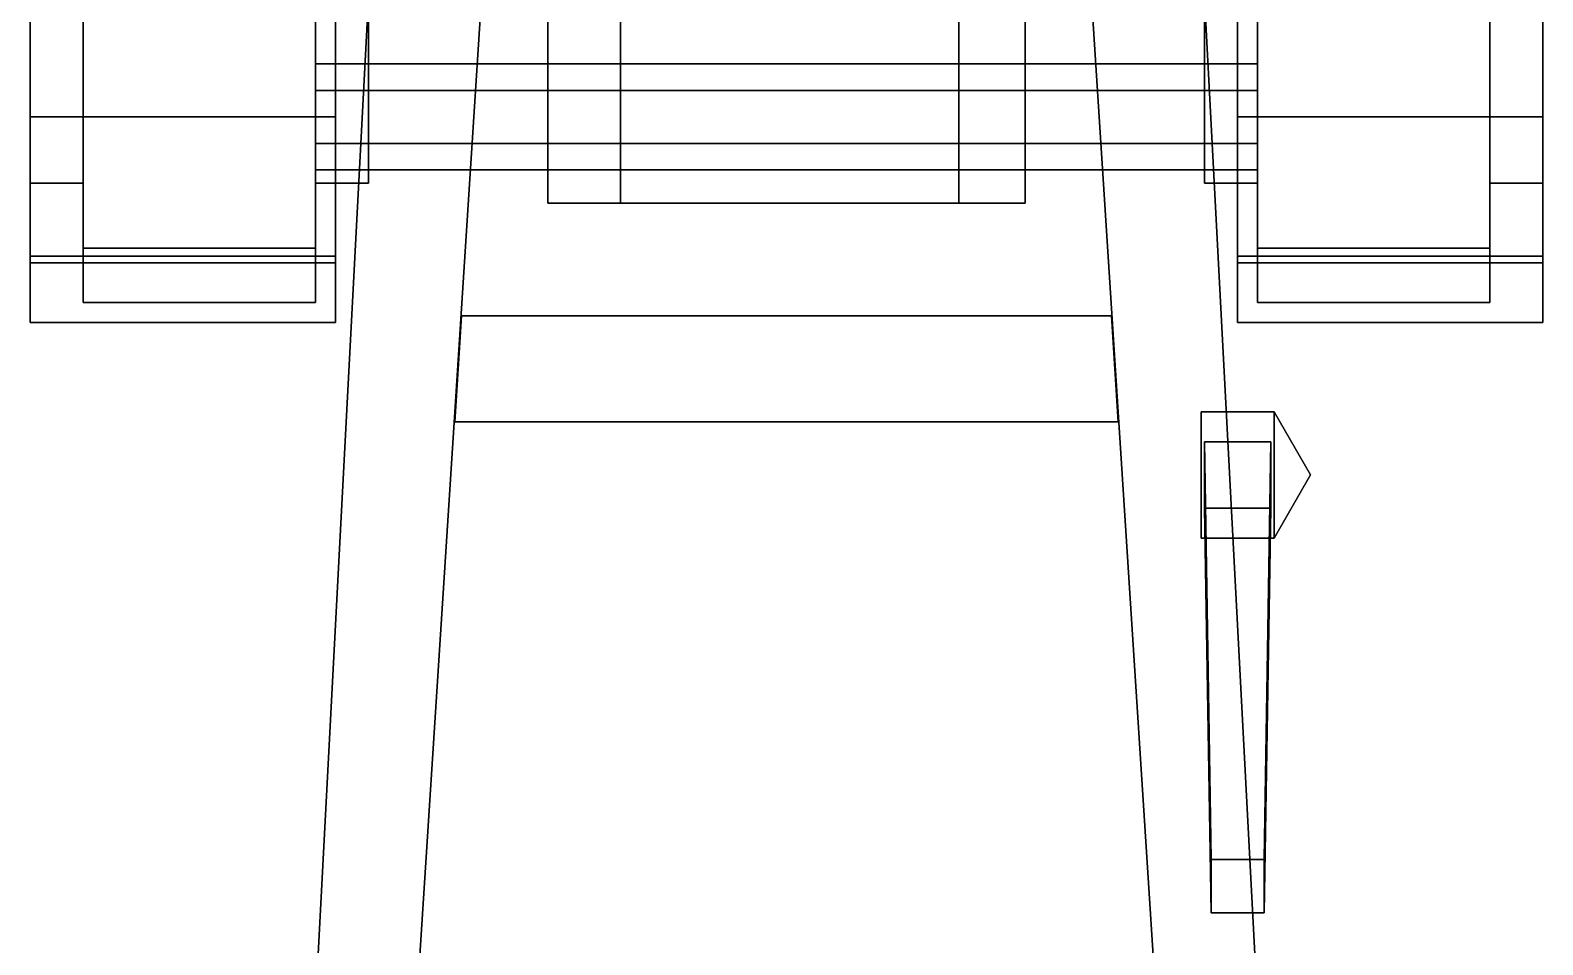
# Model space of a CAD drawing. Extents: x -1.21 to 1.21, y -5.49 to 3.46.
# Drawn here: x -1.14 to 1.14, y -2.458 to -1.079 of the extents above; entities that cross this region are included whole.
import ezdxf

# ---------------------------------------------------------------- set-up
doc = ezdxf.new("R2010")
doc.units = 0
doc.layers.get('0').update_dxf_attribs({"linetype": 'CONTINUOUS'})
for name, color, linetype in [('BARREL', 1, 'CONTINUOUS'), ('CRANE', 2, 'CONTINUOUS'), ('TAIL', 3, 'CONTINUOUS'), ('TRACKS', 5, 'CONTINUOUS'), ('WHEELS', 2, 'CONTINUOUS')]:
    doc.layers.add(name, color=color, linetype=linetype)

msp = doc.modelspace()

# ---------------------------------------------------------------- linework, layer by layer
for points in [[(-1.14, -0.62, 0.73), (-1.14, -1.31, 0.47), (-1.06, -1.31, 0.47), (-1.06, -0.62, 0.73)], [(-1.14, -0.62, 0.3), (-1.14, -1.31, 0.38), (-1.14, -1.31, 0.47), (-1.14, -0.62, 0.73)], [(-1.06, -0.62, 0.3), (-1.06, -1.31, 0.38), (-1.14, -1.31, 0.38), (-1.14, -0.62, 0.3)], [(-1.06, -1.31, 0.47), (-1.06, -1.31, 0.38), (-1.06, -0.62, 0.3), (-1.06, -0.62, 0.73)], [(-0.71, -0.62, 0.73), (-0.71, -1.31, 0.47), (-0.63, -1.31, 0.47), (-0.63, -0.62, 0.73)], [(-0.63, -0.62, 0.3), (-0.63, -1.31, 0.38), (-0.71, -1.31, 0.38), (-0.71, -0.62, 0.3)], [(-0.71, -0.62, 0.3), (-0.71, -1.31, 0.38), (-0.71, -1.31, 0.47), (-0.71, -0.62, 0.73)], [(-0.63, -1.31, 0.47), (-0.63, -1.31, 0.38), (-0.63, -0.62, 0.3), (-0.63, -0.62, 0.73)], [(0.63, -0.62, 0.73), (0.63, -1.31, 0.47), (0.71, -1.31, 0.47), (0.71, -0.62, 0.73)], [(0.63, -0.62, 0.3), (0.63, -1.31, 0.38), (0.63, -1.31, 0.47), (0.63, -0.62, 0.73)], [(0.71, -0.62, 0.3), (0.71, -1.31, 0.38), (0.63, -1.31, 0.38), (0.63, -0.62, 0.3)], [(0.71, -1.31, 0.47), (0.71, -1.31, 0.38), (0.71, -0.62, 0.3), (0.71, -0.62, 0.73)], [(1.06, -0.62, 0.73), (1.06, -1.31, 0.47), (1.14, -1.31, 0.47), (1.14, -0.62, 0.73)], [(1.06, -0.62, 0.3), (1.06, -1.31, 0.38), (1.06, -1.31, 0.47), (1.06, -0.62, 0.73)], [(1.14, -0.62, 0.3), (1.14, -1.31, 0.38), (1.06, -1.31, 0.38), (1.06, -0.62, 0.3)], [(1.14, -1.31, 0.47), (1.14, -1.31, 0.38), (1.14, -0.62, 0.3), (1.14, -0.62, 0.73)], [(-1.14, -1.31, 0.47), (-1.14, -1.31, 0.38), (-1.06, -1.31, 0.38), (-1.06, -1.31, 0.47)], [(-0.71, -1.31, 0.47), (-0.71, -1.31, 0.38), (-0.63, -1.31, 0.38), (-0.63, -1.31, 0.47)], [(0.63, -1.31, 0.47), (0.63, -1.31, 0.38), (0.71, -1.31, 0.38), (0.71, -1.31, 0.47)], [(1.06, -1.31, 0.47), (1.06, -1.31, 0.38), (1.14, -1.31, 0.38), (1.14, -1.31, 0.47)]]:
    msp.add_3dface(points)
at = {"layer": 'BARREL'}
for points in [[(-0.36, -1.04, 2.22), (-0.36, -1.04, 1.46), (-0.36, -1.25, 1.46), (-0.36, -1.25, 2.22)], [(-0.36, -1.04, 1.46), (0.36, -1.04, 1.46), (0.36, -1.25, 1.46), (-0.36, -1.25, 1.46)], [(-0.25, -1.04, 2.32), (-0.36, -1.04, 2.22), (-0.36, -1.34, 2.22), (-0.25, -1.34, 2.32)], [(-0.36, -1.04, 2.22), (0.36, -1.04, 2.22), (0.36, -1.34, 2.22), (-0.36, -1.34, 2.22)], [(-0.25, -1.34, 2.32), (0.26, -1.34, 2.32), (0.26, -1.04, 2.32), (-0.25, -1.04, 2.32)], [(0.26, -1.34, 2.32), (0.36, -1.34, 2.22), (0.36, -1.04, 2.22), (0.26, -1.04, 2.32)], [(0.36, -1.25, 2.22), (0.36, -1.25, 1.46), (0.36, -1.04, 1.46), (0.36, -1.04, 2.22)], [(-0.36, -1.25, 2.22), (-0.36, -1.25, 1.46), (-0.36, -1.34, 1.6), (-0.36, -1.34, 2.22)], [(-0.36, -1.25, 1.46), (0.36, -1.25, 1.46), (0.36, -1.34, 1.6), (-0.36, -1.34, 1.6)], [(0.36, -1.34, 2.22), (0.36, -1.34, 1.6), (0.36, -1.25, 1.46), (0.36, -1.25, 2.22)], [(-0.36, -1.34, 2.22), (0.36, -1.34, 2.22), (0.26, -1.34, 2.32), (-0.25, -1.34, 2.32)], [(-0.36, -1.34, 1.6), (0.36, -1.34, 1.6), (0.36, -1.34, 2.22), (-0.36, -1.34, 2.22)]]:
    msp.add_3dface(points, dxfattribs=at)
at = {"layer": 'CRANE'}
for points in [[(0.73, -1.7, 1.57), (0.73, -1.7, 0.54), (0.63, -1.7, 0.54), (0.63, -1.7, 1.57)], [(0.63, -1.7, 0.54), (0.63, -1.8, 0.54), (0.63, -1.8, 1.57), (0.63, -1.7, 1.57)], [(0.73, -1.7, 0.54), (0.73, -1.8, 0.54), (0.63, -1.8, 0.54), (0.63, -1.7, 0.54)], [(0.72, -2.33, 2.5), (0.73, -1.7, 1.57), (0.63, -1.7, 1.57), (0.64, -2.33, 2.5)], [(0.63, -1.7, 1.57), (0.63, -1.8, 1.57), (0.64, -2.41, 2.5), (0.64, -2.33, 2.5)], [(0.72, -2.41, 2.5), (0.73, -1.8, 1.57), (0.73, -1.7, 1.57), (0.72, -2.33, 2.5)], [(0.73, -1.8, 1.57), (0.73, -1.8, 0.54), (0.73, -1.7, 0.54), (0.73, -1.7, 1.57)], [(0.63, -1.8, 1.57), (0.63, -1.8, 0.54), (0.73, -1.8, 0.54), (0.73, -1.8, 1.57)], [(0.64, -2.41, 2.5), (0.63, -1.8, 1.57), (0.73, -1.8, 1.57), (0.72, -2.41, 2.5)], [(0.64, -2.33, 2.5), (0.64, -2.41, 2.5), (0.72, -2.41, 2.5), (0.72, -2.33, 2.5)]]:
    msp.add_3dface(points, dxfattribs=at)
at = {"layer": 'TAIL'}
for points in [[(-0.57, -2.74, 0.38), (-0.72, -2.74, 0.38), (-0.63, -1.03, 0.56), (-0.46, -1.03, 0.56)], [(-0.63, -1.03, 0.56), (-0.72, -2.74, 0.38), (-0.72, -2.74, 0.75), (-0.63, -1.03, 0.97)], [(-0.63, -1.03, 0.97), (-0.72, -2.74, 0.75), (-0.57, -2.74, 0.75), (-0.46, -1.03, 0.97)], [(-0.46, -1.03, 0.97), (-0.57, -2.74, 0.75), (-0.57, -2.74, 0.38), (-0.46, -1.03, 0.56)], [(0.46, -1.03, 0.97), (0.57, -2.74, 0.75), (0.72, -2.74, 0.75), (0.63, -1.03, 0.97)], [(0.72, -2.74, 0.38), (0.57, -2.74, 0.38), (0.46, -1.03, 0.56), (0.63, -1.03, 0.56)], [(0.46, -1.03, 0.56), (0.57, -2.74, 0.38), (0.57, -2.74, 0.75), (0.46, -1.03, 0.97)], [(0.63, -1.03, 0.97), (0.72, -2.74, 0.75), (0.72, -2.74, 0.38), (0.63, -1.03, 0.56)], [(0.5, -1.67, 0.5), (-0.5, -1.67, 0.5), (-0.49, -1.51, 0.52), (0.49, -1.51, 0.52)], [(-0.49, -1.51, 0.9), (-0.5, -1.67, 0.88), (0.5, -1.67, 0.88), (0.49, -1.51, 0.9)], [(0.49, -1.51, 0.52), (-0.49, -1.51, 0.52), (-0.49, -1.51, 0.9), (0.49, -1.51, 0.9)], [(0.735, -1.6547, 0.58), (0.625, -1.6547, 0.58), (0.625, -1.6547, 0.83), (0.735, -1.6547, 0.83)], [(0.625, -1.8453, 0.83), (0.735, -1.8453, 0.83), (0.735, -1.6547, 0.83), (0.625, -1.6547, 0.83)], [(0.735, -1.8453, 0.58), (0.625, -1.8453, 0.58), (0.625, -1.6547, 0.58), (0.735, -1.6547, 0.58)], [(0.79, -1.75, 0.58), (0.735, -1.6547, 0.58), (0.735, -1.6547, 0.83), (0.79, -1.75, 0.83)], [(0.735, -1.8453, 0.83), (0.79, -1.75, 0.83), (0.79, -1.75, 0.83), (0.735, -1.6547, 0.83)], [(0.79, -1.75, 0.58), (0.735, -1.8453, 0.58), (0.735, -1.6547, 0.58), (0.79, -1.75, 0.58)], [(0.5, -1.67, 0.88), (-0.5, -1.67, 0.88), (-0.5, -1.67, 0.5), (0.5, -1.67, 0.5)], [(0.735, -1.8453, 0.58), (0.79, -1.75, 0.58), (0.79, -1.75, 0.83), (0.735, -1.8453, 0.83)], [(0.625, -1.8453, 0.58), (0.735, -1.8453, 0.58), (0.735, -1.8453, 0.83), (0.625, -1.8453, 0.83)]]:
    msp.add_3dface(points, dxfattribs=at)
at = {"layer": 'TRACKS'}
for points in [[(-0.68, -0.72), (-0.68, -1.21, 0.14), (-1.14, -1.21, 0.14), (-1.14, -0.72)], [(-0.68, -0.72), (-0.68, -1.21, 0.14), (-1.14, -1.21, 0.14), (-1.14, -0.72)], [(1.14, -0.72), (1.14, -1.21, 0.14), (0.68, -1.21, 0.14), (0.68, -0.72)], [(1.14, -0.72), (1.14, -1.21, 0.14), (0.68, -1.21, 0.14), (0.68, -0.72)], [(-0.68, -1.43, 0.65), (-0.68, -0.75, 0.96), (-1.14, -0.75, 0.96), (-1.14, -1.43, 0.65)], [(-0.68, -1.43, 0.65), (-0.68, -0.75, 0.96), (-1.14, -0.75, 0.96), (-1.14, -1.43, 0.65)], [(1.14, -1.43, 0.65), (1.14, -0.75, 0.96), (0.68, -0.75, 0.96), (0.68, -1.43, 0.65)], [(1.14, -1.43, 0.65), (1.14, -0.75, 0.96), (0.68, -0.75, 0.96), (0.68, -1.43, 0.65)], [(-0.68, -1.21, 0.14), (-0.68, -1.42, 0.23), (-1.14, -1.42, 0.23), (-1.14, -1.21, 0.14)], [(-0.68, -1.21, 0.14), (-0.68, -1.42, 0.23), (-1.14, -1.42, 0.23), (-1.14, -1.21, 0.14)], [(1.14, -1.21, 0.14), (1.14, -1.42, 0.23), (0.68, -1.42, 0.23), (0.68, -1.21, 0.14)], [(1.14, -1.21, 0.14), (1.14, -1.42, 0.23), (0.68, -1.42, 0.23), (0.68, -1.21, 0.14)], [(-0.68, -1.42, 0.23), (-0.68, -1.52, 0.44), (-1.14, -1.52, 0.44), (-1.14, -1.42, 0.23)], [(-0.68, -1.42, 0.23), (-0.68, -1.52, 0.44), (-1.14, -1.52, 0.44), (-1.14, -1.42, 0.23)], [(-0.68, -1.52, 0.44), (-0.68, -1.43, 0.65), (-1.14, -1.43, 0.65), (-1.14, -1.52, 0.44)], [(-0.68, -1.52, 0.44), (-0.68, -1.43, 0.65), (-1.14, -1.43, 0.65), (-1.14, -1.52, 0.44)], [(1.14, -1.42, 0.23), (1.14, -1.52, 0.44), (0.68, -1.52, 0.44), (0.68, -1.42, 0.23)], [(1.14, -1.42, 0.23), (1.14, -1.52, 0.44), (0.68, -1.52, 0.44), (0.68, -1.42, 0.23)], [(1.14, -1.52, 0.44), (1.14, -1.43, 0.65), (0.68, -1.43, 0.65), (0.68, -1.52, 0.44)], [(1.14, -1.52, 0.44), (1.14, -1.43, 0.65), (0.68, -1.43, 0.65), (0.68, -1.52, 0.44)]]:
    msp.add_3dface(points, dxfattribs=at)
at = {"layer": 'WHEELS'}
for points in [[(-1.06, -1.49, 0.44), (-1.06, -1.012, 0.638), (-1.06, -0.93, 0.44), (-1.06, -1.408, 0.242)], [(-1.06, -1.408, 0.242), (-1.06, -0.93, 0.44), (-1.06, -1.012, 0.242), (-1.06, -1.21, 0.16)], [(-0.71, -1.49, 0.44), (-0.71, -1.012, 0.242), (-0.71, -0.93, 0.44), (-0.71, -1.408, 0.638)], [(-0.71, -1.408, 0.638), (-0.71, -0.93, 0.44), (-0.71, -1.012, 0.638), (-0.71, -1.21, 0.72)], [(0.71, -1.408, 0.242), (0.71, -0.93, 0.44), (0.71, -1.012, 0.242), (0.71, -1.21, 0.16)], [(0.71, -1.49, 0.44), (0.71, -1.012, 0.638), (0.71, -0.93, 0.44), (0.71, -1.408, 0.242)], [(1.06, -1.49, 0.44), (1.06, -1.012, 0.242), (1.06, -0.93, 0.44), (1.06, -1.408, 0.638)], [(1.06, -1.408, 0.638), (1.06, -0.93, 0.44), (1.06, -1.012, 0.638), (1.06, -1.21, 0.72)], [(-0.71, -1.012, 0.242), (-0.71, -1.21, 0.16), (-1.06, -1.21, 0.16), (-1.06, -1.012, 0.242)], [(-1.06, -1.408, 0.638), (-1.06, -1.21, 0.72), (-1.06, -1.012, 0.638), (-1.06, -1.49, 0.44)], [(-0.71, -1.21, 0.72), (-0.71, -1.012, 0.638), (-1.06, -1.012, 0.638), (-1.06, -1.21, 0.72)], [(-0.71, -1.408, 0.242), (-0.71, -1.21, 0.16), (-0.71, -1.012, 0.242), (-0.71, -1.49, 0.44)], [(1.06, -1.012, 0.242), (1.06, -1.21, 0.16), (0.71, -1.21, 0.16), (0.71, -1.012, 0.242)], [(1.06, -1.21, 0.72), (1.06, -1.012, 0.638), (0.71, -1.012, 0.638), (0.71, -1.21, 0.72)], [(0.71, -1.408, 0.638), (0.71, -1.21, 0.72), (0.71, -1.012, 0.638), (0.71, -1.49, 0.44)], [(1.06, -1.408, 0.242), (1.06, -1.21, 0.16), (1.06, -1.012, 0.242), (1.06, -1.49, 0.44)], [(0.71, -1.17, 0.5093), (0.71, -1.13, 0.44), (-0.71, -1.13, 0.44), (-0.71, -1.17, 0.5093)], [(0.71, -1.13, 0.44), (0.71, -1.17, 0.3707), (-0.71, -1.17, 0.3707), (-0.71, -1.13, 0.44)], [(0.71, -1.25, 0.5093), (0.71, -1.17, 0.5093), (-0.71, -1.17, 0.5093), (-0.71, -1.25, 0.5093)], [(0.71, -1.17, 0.3707), (0.71, -1.25, 0.3707), (-0.71, -1.25, 0.3707), (-0.71, -1.17, 0.3707)], [(-0.71, -1.21, 0.16), (-0.71, -1.408, 0.242), (-1.06, -1.408, 0.242), (-1.06, -1.21, 0.16)], [(-0.71, -1.408, 0.638), (-0.71, -1.21, 0.72), (-1.06, -1.21, 0.72), (-1.06, -1.408, 0.638)], [(1.06, -1.21, 0.16), (1.06, -1.408, 0.242), (0.71, -1.408, 0.242), (0.71, -1.21, 0.16)], [(1.06, -1.408, 0.638), (1.06, -1.21, 0.72), (0.71, -1.21, 0.72), (0.71, -1.408, 0.638)], [(0.71, -1.29, 0.44), (0.71, -1.25, 0.5093), (-0.71, -1.25, 0.5093), (-0.71, -1.29, 0.44)], [(0.71, -1.25, 0.3707), (0.71, -1.29, 0.44), (-0.71, -1.29, 0.44), (-0.71, -1.25, 0.3707)], [(-0.71, -1.408, 0.242), (-0.71, -1.49, 0.44), (-1.06, -1.49, 0.44), (-1.06, -1.408, 0.242)], [(-0.71, -1.49, 0.44), (-0.71, -1.408, 0.638), (-1.06, -1.408, 0.638), (-1.06, -1.49, 0.44)], [(1.06, -1.408, 0.242), (1.06, -1.49, 0.44), (0.71, -1.49, 0.44), (0.71, -1.408, 0.242)], [(1.06, -1.49, 0.44), (1.06, -1.408, 0.638), (0.71, -1.408, 0.638), (0.71, -1.49, 0.44)]]:
    msp.add_3dface(points, dxfattribs=at)

doc.saveas('drawing.dxf')
